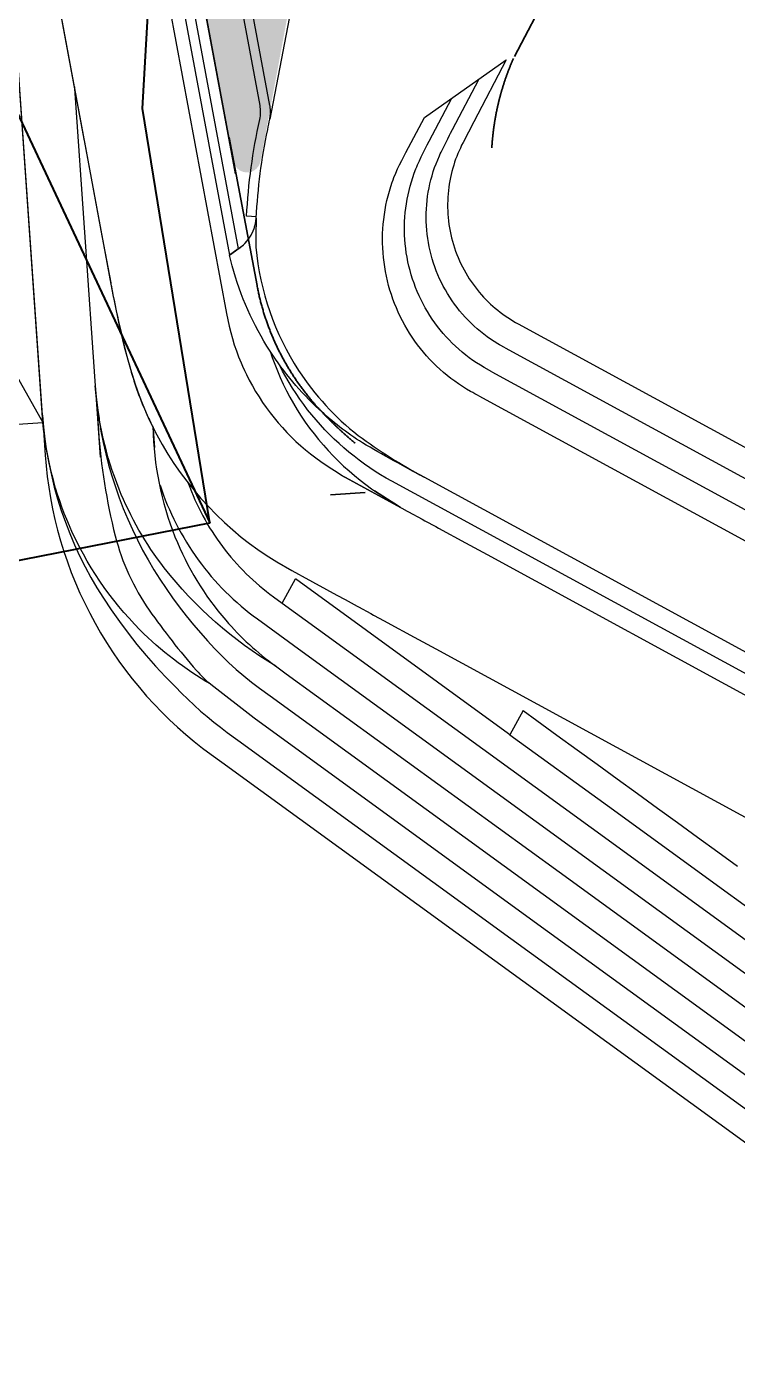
# Model space of a CAD drawing. Header units: millimetres. Extents: x 306 to 836129804, y -168137 to 818603917.
# Drawn here: x 834588780 to 834599305, y 817963741 to 817983465 of the extents above; entities that cross this region are included whole.
import ezdxf
from ezdxf.xclip import XClip

# ---------------------------------------------------------------- set-up
doc = ezdxf.new("R2010")
doc.units = ezdxf.units.MM
doc.header["$LTSCALE"] = 3
doc.header["$XCLIPFRAME"] = 0
doc.linetypes.add('ACAD_ISO03W100', pattern=[30, 12, -18])
doc.linetypes.add('Dash2', pattern=[6, 3, -3])
doc.layers.get('Defpoints').update_dxf_attribs({"color": 32})
doc.layers.add('_base', color=251, linetype='Continuous')
doc.layers.add('UAJ-90.5LAND', color=251, linetype='Continuous')
for name, color, linetype, lineweight in [('Eva-New', 1, 'ACAD_ISO03W100', 18), ('Hatch (HOR not under LTC submission)', 252, 'Continuous', 35), ('Hatch (LTC&CB)', 252, 'Continuous', 35), ('UAJ-21EXWA', 251, 'Continuous', 35)]:
    doc.layers.add(name, color=color, linetype=linetype, lineweight=lineweight)
doc.layers.get('UAJ-90.5LAND').off()

# ---------------------------------------------------------------- blocks, each defined once
blk = doc.blocks.new('SITE SLAB EDGE')
at = {"layer": 'UAJ-21EXWA'}
for p, q in [((303.5267609927105, -57571.65325411934), (1568.43671335862, -68571.32911240298)), ((-8023.949087268906, -73411.78360916709, 0.1232378654191656), (3937.172583570355, -73411.7075978351, 0.9826436994514296))]:
    blk.add_line(p, q, dxfattribs=at)
for points in [[(298.0390443436336, -57525.68241662169), (303.5412166945171, -57571.80851740027), (436.7439751259517, -58730.14314705515), (1568.43671335862, -68571.32911240298)], [(7531.469708285527, -64332.2720637889), (5811.290087322588, -67125.19255760574)]]:
    blk.add_lwpolyline(points, dxfattribs=at)
at = {"layer": 'UAJ-21EXWA', "elevation": 0.1231179991287398}
blk.add_lwpolyline([(1508.365942426026, -68027.04734760063), (1768.847687680507, -70243.96015646582, 0.1413715730991487), (2566.348154880572, -72141.62770980899, 0.06689547305022044), (3670.900221369229, -73188.25902199856), (5241.117723618168, -74505.94314712053)], format="xyb", dxfattribs=at)
at = {"layer": 'UAJ-21EXWA'}
blk.add_arc((9177.202058135299, -68940.47175963299, 0.6157336159629869), 3828.868957728658, 152.2014320681611, 224.1503146032889, dxfattribs=at)
blk = doc.blocks.new('p32 uns')
at = {"linetype": 'Dash2', "lineweight": 13, "rotation": 4.000000000000001}
blk.add_blockref('SITE SLAB EDGE', (461907.9564732313, -261484.3400754929), dxfattribs=at)
blk = doc.blocks.new('GBP-P32-L00')
at = {"layer": 'UAJ-90.5LAND'}
blk.add_blockref('p32 uns', (834123619.6366563, 818311064.1160116), dxfattribs=at)
blk = doc.blocks.new('3A35X-MAGP-P-LD-00-0')
at = {"layer": '_base'}
for p, q in [((834585750.652809, 817983389.5326514, -1.228861276956185e-05), (834589021.141427, 817977603.7262237, -1.228861276956185e-05)), ((834583181.3625711, 817977195.4825542, -1.033533705914932e-06), (834589021.1414272, 817977603.7262238, -1.228861276956185e-05))]:
    blk.add_line(p, q, dxfattribs=at)
for points in [[(834591783.5735116, 817980082.2253003), (834591928.23176, 817980184.1910403, 0.04471725333651318), (834592011.4460499, 817980254.7613815, 0.06650079320827533), (834592104.6915565, 817980378.636483, 0.07123286827723115), (834592167.0155747, 817980539.2174459, 0.03848994526839398), (834592180.9467443, 817980630.7424377, -0.04013100211479748), (834592350.8948174, 817981940.6873479, -0.0031101165554704), (834592380.805786, 817982096.0953491, 0.08319405878780492), (834592386.2088763, 817982274.0277658, -0.001175287422186575), (834592382.8120791, 817982299.3592728), (834589787.9350833, 817996217.8215426, 0.04084783250147962), (834589233.0335257, 817998152.9967325), (834588859.8553, 817999185.2260199, -0.0205969728110917), (834588422.2292893, 818000535.7778711, -0.03996170129615863), (834588213.0684955, 818001653.0464637, -0.007154162740676726), (834588156.891641, 818002376.8978037), (834586791.6157055, 818021906.5994003), (834586592.1019949, 818021892.6612895), (834588135.5106741, 817999814.8448011, 0.02585367869501859), (834588239.9286013, 817999053.709157, 0.001642021958991318), (834588349.8605613, 817998461.4832885), (834588758.1866809, 817996281.7002935), (834588804.3629512, 817996035.1959748), (834591783.5735116, 817980082.2253003)], [(834588368.2189186, 817986940.4817483, -0.9182751375530501), (834588663.6868153, 817986988.2341627), (834589919.4914539, 817980236.7154179), (834590028.5473477, 817979652.2515898, 0.02038524434785901), (834590317.69593, 817978390.2693421, 0.04200417323549354), (834590565.3686866, 817977711.6797907, 0.005085078077808332), (834590651.6719697, 817977530.2880303, 0.08972283192387229), (834590977.126549, 817975908.0870109, 0.08367295473808026), (834591729.3244147, 817974674.024722, 0.05798630618851749), (834592468.7072306, 817973994.6767188, -0.09072852922809399), (834590817.3178034, 817975448.9356046, -0.06752748464473286), (834590149.6371163, 817976615.8398353, -0.07833501862565084), (834589796.0594766, 817978144.3136114), (834589841.872923, 817977488.971401, 0.04451841897092062), (834590092.735336, 817975922.2557853, 0.09084629211670622), (834590595.211498, 817974823.5758309, 0.02701785271706977), (834591295.1606554, 817973929.4121199, 0.04386407185811311), (834591507.0953501, 817973725.9769187, -0.0654189006193361), (834590457.6937891, 817974532.0847476, -0.09355496269051333), (834589413.8210305, 817976072.2964566, -0.07983282248756625), (834589022.2877288, 817977603.8065995), (834588368.5510167, 817986938.7594199)], [(834591783.7554574, 817980081.4402701, 0.0129456451375422), (834591980.5672632, 817980225.6237094, 0.06853431634470775), (834592086.4690843, 817980349.0401075, 0.05792126648172349), (834592147.7137542, 817980473.3145667, 0.06848611924670811), (834592180.9467443, 817980630.7424377, 0.01278389695482433), (834592174.9183397, 817980197.3847092, 0.1227327738985438), (834592808.3540267, 817978372.8064119, 0.08278772504585899), (834593689.7645037, 817977410.6167837, 0.03289188957056353), (834594668.2579044, 817976790.4778616, -0.01036274050217939), (834593752.3453001, 817977301.3635705, -0.04501322485915445), (834593108.5352657, 817977797.412842, -0.06199752544846383), (834592385.8572894, 817978658.8893104, -0.07715660372153003), (834591823.7735872, 817979923.3979084, -0.01088559325452675), (834591783.7243583, 817980081.4174873, -0.1183663479241536)]]:
    blk.add_lwpolyline(points, format="xyb", close=True, dxfattribs=at)
for points in [[(834588218.5197291, 817999177.8922076), (834588361.5908185, 817999206.6326978), (834591911.7106467, 817980172.5457476), (834591783.6644838, 817980081.8327826)], [(834593342.1947384, 817987112.662622), (834592380.8834151, 817982096.5004207)], [(834588187.6467845, 817989526.5188773), (834589628.2525961, 817981798.8827108), (834589636.6074421, 817981754.0681305), (834589895.6265578, 817980364.7750051), (834589899.8059845, 817980342.3696433), (834590025.0377748, 817979670.1527649), (834590029.2336087, 817979647.6672894), (834590031.328493, 817979636.4446877), (834590063.0191886, 817979467.223486), (834590065.1683663, 817979455.8138044), (834590154.3408747, 817979015.4670041), (834590225.1975183, 817978723.5355927), (834590317.6959295, 817978390.269342), (834590387.3905435, 817978168.046295), (834590445.7927293, 817978002.3882725), (834590500.9271591, 817977861.4702854), (834590565.937756, 817977710.4320824), (834590635.7622548, 817977562.3229219), (834590710.1820521, 817977417.171162), (834590789.2923132, 817977274.5879126), (834590873.1380696, 817977134.5419997), (834590961.6848934, 817976997.1891869), (834591054.8603816, 817976862.7341988), (834591152.5138743, 817976731.4368078), (834591254.5613759, 817976603.4357792), (834591360.9133986, 817976478.8912351), (834591471.0780252, 817976358.2957447), (834591584.8463602, 817976241.7055677), (834591711.8267628, 817976120.0346531), (834591832.9472537, 817976011.458646), (834591958.8017106, 817975905.9617091), (834592078.554186, 817975812.2774909), (834592202.3707666, 817975722.0465176), (834592327.5649464, 817975637.1827955), (834592485.5401485, 817975537.6230861), (834592706.521252, 817975408.9230726), (834592959.5424917, 817975270.6890911), (834592969.7292975, 817975265.2199173), (834593059.9947057, 817975216.7946202), (834593069.8623811, 817975211.4943948), (834593375.4596373, 817975045.596431), (834593395.3964548, 817975034.7042617), (834593475.4404329, 817974990.9659506), (834593495.5279375, 817974979.9932323), (834593676.6658541, 817974881.2520357), (834593696.7546436, 817974870.3195392), (834593877.1968539, 817974772.1901894), (834593917.1772947, 817974750.4495264), (834594077.1447568, 817974663.4197433), (834594117.149029, 817974641.6473111), (834594517.5188259, 817974423.6922814), (834594837.8303511, 817974249.3501698), (834607329.9689547, 817967450.0323187)], [(834589013.6669291, 817977710.6458018), (834588368.4303826, 817986940.4850405)], [(834590894.97261, 817983749.2612534), (834591740.1416664, 817979215.1283385), (834591758.0579935, 817979121.5834085), (834591778.5904917, 817979028.5640475), (834591801.7237362, 817978936.1454107), (834591827.440033, 817978844.4017973), (834591855.7195467, 817978753.4068661), (834591886.5403453, 817978663.2333436), (834591919.8784194, 817978573.9532504), (834591955.7077066, 817978485.6377369), (834591977.3549566, 817978435.4832196), (834592005.4227014, 817978373.5473331), (834592034.725494, 817978312.181015), (834592077.8519479, 817978227.1775097), (834592123.3454734, 817978143.4141686), (834592171.1751337, 817978060.9491862), (834592221.2884132, 817977979.8725796), (834592273.6551487, 817977900.2317929), (834592328.2451795, 817977822.0742706), (834592385.0214227, 817977745.4565285), (834592443.9117017, 817977670.4764857), (834592504.8805991, 817977597.1778362), (834592567.8926978, 817977525.6042733), (834592632.8859807, 817977455.8272606), (834592699.795236, 817977387.9153777), (834592768.5802647, 817977321.9079783), (834592839.2008673, 817977257.8444148), (834592911.57991, 817977195.7948167), (834592985.6668938, 817977135.8015062), (834593061.4029131, 817977077.9117006), (834593138.7277077, 817977022.1709266), (834593217.5797205, 817976968.6229753), (834593297.8961271, 817976917.3098685), (834593377.2058814, 817976864.6469107), (834593457.2197924, 817976811.5163816), (834594314.8306103, 817976344.7286537), (834593932.8380083, 817976591.0565736)], [(834594673.678101, 817982119.3830267), (834595883.6147571, 817982972.2351427)], [(834595883.6147571, 817982972.2351427), (834595402.5947019, 817982053.3124852)], [(834589486.4856193, 817982572.6383177), (834589487.9770771, 817982551.3036287)], [(834589487.9770771, 817982551.3036287), (834589796.0594782, 817978144.313592)], [(834595864.2133495, 817978706.6993022), (834595783.1940147, 817978752.3184507), (834595756.18177, 817978768.3242053), (834595703.1374056, 817978801.3204124), (834595651.0785912, 817978835.8024172), (834595600.0306996, 817978871.7522755), (834595550.0290524, 817978909.1440886), (834595501.1141376, 817978947.9463183), (834595453.3264439, 817978988.1274261), (834595406.7031474, 817979029.6584179), (834595361.2811137, 817979072.5050077), (834595317.1003656, 817979116.6277189), (834595274.2009258, 817979161.9870749), (834595232.6119188, 817979208.5550383), (834595192.361399, 817979256.2983508), (834595153.487785, 817979305.1697044), (834595116.0294945, 817979355.1217909), (834595080.0109535, 817979406.1250901), (834595045.4535989, 817979458.1466995), (834595012.3913645, 817979511.1342382), (834594980.8581845, 817979565.0353246), (834594950.8781163, 817979619.810688), (834594922.4682639, 817979675.4249496), (834594895.6521316, 817979731.8315644), (834594870.4532236, 817979788.983988), (834594846.8942453, 817979846.8333585), (834594824.9931995, 817979905.3319733), (834594804.7665368, 817979964.4350268), (834594786.2307081, 817980024.0977135), (834594769.4031562, 817980084.2666128), (834594754.297361, 817980144.8891348), (834594740.9238287, 817980205.9217196), (834594729.2930655, 817980267.3208072), (834594719.4166627, 817980329.0318778), (834594711.3028123, 817980390.9988067), (834594704.9569219, 817980453.1756281), (834594700.384399, 817980515.5163758), (834594697.5906565, 817980577.9695672), (834594696.577619, 817980640.4809585), (834594697.3454615, 817980703.0004411), (834594699.8943592, 817980765.4779066), (834594704.2241853, 817980827.8651896), (834594710.3309809, 817980890.1122129), (834594718.2091731, 817980952.1660001), (834594727.8531892, 817981013.9735754), (834594739.2581403, 817981075.4894093), (834594752.4148619, 817981136.6666484), (834594767.3113686, 817981197.4503288), (834594783.9356743, 817981257.7854868), (834594802.2778722, 817981317.6283568), (834594822.3246238, 817981376.936452), (834594844.0587965, 817981435.6567259), (834594867.4632573, 817981493.7361325), (834594892.5111419, 817981551.1923294), (834594905.5830176, 817981579.4626911), (834594918.812084, 817981607.5793536), (834595015.153288, 817981802.7786784), (834595043.8304049, 817981857.7365607), (834595058.2201772, 817981885.0463988), (834595087.003395, 817981939.6669743), (834595477.9991529, 817982681.8694907)], [(834595670.4233457, 817978350.6565148), (834595555.6313803, 817978414.8745313), (834595498.8487909, 817978449.143255), (834595443.0728108, 817978484.9615285), (834595388.3350824, 817978522.3066051), (834595334.6533076, 817978561.1647863), (834595282.0706611, 817978601.5039312), (834595230.6303169, 817978643.2918993), (834595180.3723617, 817978686.4981122), (834595131.3341802, 817978731.0888282), (834595083.554894, 817978777.0271591), (834595037.0736238, 817978824.2762179), (834594991.9225105, 817978872.8059031), (834594948.1328312, 817978922.5810877), (834594905.7424144, 817978973.5573446), (834594864.7890869, 817979025.690248), (834594825.2986442, 817979078.9502159), (834594787.2953032, 817979133.3027489), (834594750.8145219, 817979188.6960443), (834594715.8917592, 817979245.0782992), (834594682.5522736, 817979302.4106643), (834594650.814279, 817979360.6582648), (834594620.7026682, 817979419.7752607), (834594592.2423341, 817979479.7158109), (834594565.4570886, 817979540.4333974), (834594540.3667737, 817979601.8807212), (834594516.9903262, 817979664.0107696), (834594495.3466846, 817979726.7765318), (834594475.4542874, 817979790.1284252), (834594457.3276447, 817979854.0176425), (834594440.9798017, 817979918.398332), (834594426.4238026, 817979983.2246406), (834594413.6734376, 817980048.4416248), (834594402.7388166, 817980113.9950536), (834594393.6274647, 817980179.8401474), (834594386.3469056, 817980245.932127), (834594380.9049691, 817980312.2166933), (834594377.306278, 817980378.6375568), (834594375.5535449, 817980445.1469537), (834594375.6494844, 817980511.697118), (834594377.5964345, 817980578.2384073), (834594381.3932189, 817980644.717801), (834594387.0372807, 817980711.0824684), (834594394.5260612, 817980777.2795787), (834594403.8570366, 817980843.2617017), (834594415.0238123, 817980908.9800919), (834594428.0180268, 817980974.379947), (834594442.8313183, 817981039.4064652), (834594459.4578387, 817981104.016864), (834594477.8870357, 817981168.1656036), (834594498.1034938, 817981231.7937453), (834594520.0917981, 817981294.8423494), (834594543.819428, 817981357.3967792), (834594556.3741295, 817981387.9705178), (834594569.2430817, 817981418.2429779), (834594595.7887744, 817981478.4300517), (834594623.3974874, 817981538.1676219), (834594666.7701072, 817981626.8602538), (834594696.9364876, 817981684.8373642), (834594712.1211733, 817981713.4859309), (834594742.5012401, 817981770.7912656), (834595078.3729001, 817982404.6416094)], [(834595476.6333416, 817977994.6137267), (834595416.6762935, 817978027.3114421), (834595386.1394752, 817978044.0315193), (834595355.0809909, 817978061.4248569), (834595294.5601757, 817978096.9660976), (834595235.0670301, 817978134.1206404), (834595176.639464, 817978172.8609347), (834595119.2775619, 817978213.1854838), (834595063.0271837, 817978255.061544), (834595007.9341892, 817978298.4563718), (834594954.0415756, 817978343.3378057), (834594901.3872463, 817978389.672648), (834594850.0094215, 817978437.4265994), (834594799.9463214, 817978486.565361), (834594751.2331017, 817978537.0567678), (834594703.9042631, 817978588.863824), (834594657.997043, 817978641.9449848), (834594613.5486785, 817978696.2587051), (834594570.5863345, 817978751.7753417), (834594529.1370066, 817978808.4587982), (834594489.2376786, 817978866.2578502), (834594450.9253337, 817978925.1212733), (834594414.2264305, 817978985.0106397), (834594379.1602932, 817979045.8915796), (834594345.7532037, 817979107.7189565), (834594314.031444, 817979170.4476335), (834594284.0199318, 817979234.0334361), (834594255.7403473, 817979298.4294686), (834594229.2141151, 817979363.5865128), (834594204.4626606, 817979429.4553499), (834594181.505418, 817979495.9902378), (834594160.3579278, 817979563.1461504), (834594141.0357734, 817979630.8749437), (834594123.5545384, 817979699.1284739), (834594107.9302113, 817979767.8513715), (834594094.1748198, 817979836.9913006), (834594082.2980059, 817979906.5046673), (834594072.3094112, 817979976.347878), (834594064.2192814, 817980046.4638183), (834594058.0349363, 817980116.7941551), (834594053.761628, 817980187.2934663), (834594051.4046087, 817980257.9163294), (834594050.9686826, 817980328.6116244), (834594052.4554564, 817980399.3233885), (834594055.8653873, 817980469.9989362), (834594061.1989326, 817980540.585582), (834594068.4559319, 817980611.0339935), (834594077.6327616, 817980681.2935348), (834594088.7246841, 817980751.309565), (834594101.7269621, 817980821.027443), (834594116.6378046, 817980890.4053707), (834594133.4494472, 817980959.3947552), (834594152.148191, 817981027.9307647), (834594172.7203376, 817981095.9485669), (834594195.1277127, 817981163.6012285), (834594198.0473031, 817981172.070459), (834594207.1652404, 817981196.4783442), (834594219.6740785, 817981228.9066019), (834594245.8978325, 817981293.216191), (834594273.7174977, 817981356.8542227), (834594303.1081795, 817981419.7734393), (834594334.0644714, 817981481.86254), (834594350.0425702, 817981511.9381673), (834594366.0221682, 817981541.9254627), (834594397.9990857, 817981601.9155566), (834594673.678101, 817982119.3830267)], [(834595402.5947019, 817982053.3124852), (834595242.2116761, 817981746.9227729), (834595222.2229714, 817981707.692069), (834595202.9381588, 817981667.6796), (834595184.3924296, 817981626.8993274), (834595166.6209147, 817981585.3670369), (834595149.6585772, 817981543.1003692), (834595133.5401037, 817981500.1188473), (834595118.2997897, 817981456.4438941), (834595103.9714211, 817981412.0988452), (834595090.5881531, 817981367.1089506), (834595078.1823857, 817981321.5013696), (834595066.7856386, 817981275.305157), (834595056.4284227, 817981228.5512389), (834595047.1401131, 817981181.2723792), (834595038.9488212, 817981133.5031364), (834595031.8812686, 817981085.2798105), (834595025.9626617, 817981036.6403786), (834595021.2165718, 817980987.6244228), (834595017.6648161, 817980938.2730453), (834595015.3273457, 817980888.6287758), (834595014.222138, 817980838.7354679), (834595014.3650963, 817980788.6381876), (834595015.7699575, 817980738.3830922), (834595018.4482058, 817980688.0173006), (834595022.4089992, 817980637.5887591), (834595027.6591022, 817980587.146096), (834595034.2028311, 817980536.7384742), (834595042.042011, 817980486.415437), (834595051.1759421, 817980436.2267505), (834595061.6013793, 817980386.2222422), (834595073.312525, 817980336.4516389), (834595086.3010334, 817980286.964404), (834595100.5560261, 817980237.8095728), (834595116.0641228, 817980189.0355922), (834595132.8094827, 817980140.6901612), (834595150.7738583, 817980092.8200759), (834595169.9366603, 817980045.4710777), (834595190.2750353, 817979998.6877103), (834595211.7639527, 817979952.5131804), (834595234.3763016, 817979906.9892262), (834595258.0829974, 817979862.1559972), (834595282.853097, 817979818.0519398), (834595308.6539199, 817979774.7136947), (834595335.4511781, 817979732.1760029), (834595363.2091094, 817979690.4716244), (834595391.8906163, 817979649.6312667), (834595421.4574076, 817979609.6835246), (834595451.8701442, 817979570.6548315), (834595483.0885831, 817979532.5694228), (834595515.0717257, 817979495.4493093), (834595547.7779616, 817979459.3142626), (834595581.1652148, 817979424.1818111), (834595615.1910834, 817979390.0672463), (834595649.8129803, 817979356.9836396), (834595684.9882671, 817979324.9418683), (834595720.6743833, 817979293.95065), (834595756.8289729, 817979264.0165865), (834595793.4100022, 817979235.1442155), (834595830.3758727, 817979207.3360672), (834595867.6855276, 817979180.5927302), (834595905.2985502, 817979154.9129208), (834595943.175257, 817979130.2935588), (834595981.2767812, 817979106.7298464), (834596019.5651497, 817979084.2153506), (834596058.0033535, 817979062.7420899), (834612642.9438765, 817970035.7492763)], [(834592386.0392997, 817978658.6079601), (834592417.8349645, 817978564.3363314), (834592454.5302765, 817978464.3875763), (834592494.0165255, 817978365.1030456), (834592536.2787923, 817978266.5979038), (834592581.2958864, 817978168.9870818), (834592629.0403283, 817978072.3848499), (834592679.4783678, 817977976.904393), (834592732.5700344, 817977882.6573802), (834592788.269225, 817977789.7535409), (834592846.5238262, 817977698.300246), (834592907.2758689, 817977608.4020978), (834592970.4617177, 817977520.1605339), (834593036.0122927, 817977433.6734464), (834593103.8533205, 817977349.0348203), (834593173.9056135, 817977266.3343935), (834593246.0853782, 817977185.6573412), (834593320.3045433, 817977107.083987), (834593396.4711114, 817977030.6895415), (834593474.4895298, 817976956.5438744), (834593554.2610728, 817976884.7113138), (834593635.6842394, 817976815.2504826), (834593718.6551594, 817976748.2141656), (834593803.068003, 817976683.6492121), (834593888.8153958, 817976621.5964717), (834593975.788829, 817976562.0907623), (834594063.8790703, 817976505.1608738), (834594152.9765649, 817976450.8296016), (834594242.9718275, 817976399.113811)], [(834595864.2133495, 817978706.6993022), (834611588.092091, 817970148.372749)], [(834603090.6551312, 817971887.4745744), (834594187.0149418, 817976733.6245852), (834594104.5256598, 817976779.794318), (834594022.7982796, 817976828.1143469), (834593941.9141672, 817976878.5696388), (834593861.9545405, 817976931.1411546), (834593783.0002285, 817976985.805826), (834593705.1314245, 817977042.5365481), (834593628.4274377, 817977101.3021923), (834593552.9664439, 817977162.0676349), (834593478.8252378, 817977224.7938058), (834593406.0789856, 817977289.4377543), (834593334.8009822, 817977355.9527348), (834593265.0624149, 817977424.2883095), (834593196.9321316, 817977494.3904679), (834593130.4764203, 817977566.2017664), (834593065.7587949, 817977639.6614804), (834593002.8397971, 817977714.705776), (834592941.776806, 817977791.2678924), (834592882.623865, 817977869.2783418), (834592825.4315219, 817977948.6651169), (834592770.2466866, 817978029.3539145), (834592717.112503, 817978111.2683642), (834592666.068242, 817978194.3302677), (834592617.1492085, 817978278.4598433), (834592570.3866708, 817978363.5759757), (834592525.8078054, 817978449.5964694), (834592517.8650331, 817978465.8752052)], [(834595670.4233456, 817978350.6565144), (834611144.2574111, 817969928.4255505)], [(834589796.0594782, 817978144.313592), (834589805.9210654, 817978024.1071423), (834589818.7512333, 817977903.5664324), (834589834.5822104, 817977782.7979369), (834589853.4412762, 817977661.9106058)], [(834589796.0594777, 817978144.3135918), (834589810.1804042, 817977976.1178719), (834589829.0524673, 817977807.9112034), (834589852.6902804, 817977639.89816), (834589881.0969803, 817977472.2848387), (834589914.2640878, 817977305.2780378), (834589952.171434, 817977139.0844208), (834589994.78716, 817976973.9096737), (834590042.0677876, 817976809.9576613), (834590093.9583591, 817976647.4295901), (834590150.3926524, 817976486.5231879), (834590211.2934592, 817976327.4319004), (834590276.5729334, 817976170.34412), (834590346.1330017, 817976015.4424468), (834590419.8658321, 817975862.9029905), (834590497.6543579, 817975712.894719), (834590579.3728515, 817975565.5788568), (834590663.9446756, 817975422.3598063), (834590752.431804, 817975281.0004215), (834590844.7694485, 817975141.6599101), (834590940.8842808, 817975004.4946399), (834591040.6946036, 817974869.6575693), (834591144.1105659, 817974737.29769), (834591251.0344248, 817974607.5594851), (834591361.3608478, 817974480.5824081)], [(834589796.0606833, 817978144.2963469), (834589829.8982033, 817977660.2647643)], [(834595476.6333416, 817977994.6137267), (834610846.9071833, 817969628.7486248)], [(834589013.6669284, 817977710.6458015), (834589054.9533234, 817977120.0611712)], [(834589022.2875069, 817977603.8065841), (834589013.6669291, 817977710.6458018)], [(834589013.6669284, 817977710.6458015), (834589028.9209647, 817977532.4361432), (834589049.8073993, 817977354.1672722), (834589076.3500684, 817977176.1088471), (834589108.5559108, 817976998.5331641), (834589146.4146955, 817976821.7138132), (834589189.8988785, 817976645.9243028), (834589238.963588, 817976471.4366685), (834589293.5467435, 817976298.5200803), (834589353.5693043, 817976127.4394636), (834589418.9356511, 817975958.4541475), (834589489.5340904, 817975791.8165565), (834589565.2374834, 817975627.7709583), (834589645.9039838, 817975466.5522807), (834589731.3778836, 817975308.3850102), (834589821.4905518, 817975153.4821836), (834589916.0614554, 817975002.0444772), (834590033.0650295, 817974826.2640938), (834590155.033963, 817974653.2665493), (834590281.862024, 817974483.2612194), (834590413.4313706, 817974316.4523174), (834590549.6128962, 817974153.0380925), (834590690.2666385, 817973993.2100548), (834590835.2422541, 817973837.1522323), (834590984.3795515, 817973685.0404661)], [(834589853.4413017, 817977661.9106073), (834589829.8982033, 817977660.2647643)], [(834589829.8982033, 817977660.2647643), (834589869.8649896, 817977088.5565833)], [(834590651.6975433, 817977530.2348733), (834590582.9521333, 817977673.1274071), (834590565.9377563, 817977710.4320828), (834590565.375091, 817977711.6802378)], [(834590652.2575392, 817977522.2243733), (834590651.6975433, 817977530.2348733)], [(834590654.2109016, 817977495.3253533), (834590652.2575392, 817977522.2243733)], [(834590654.1267008, 817977495.4867954), (834590654.2109016, 817977495.3253533)], [(834590654.1267008, 817977495.4867954), (834590672.4669093, 817977233.1377754)], [(834589054.9533234, 817977120.0611712), (834589068.1358142, 817976961.67553), (834589085.6165842, 817976802.8214073), (834589107.4456666, 817976643.6684607), (834589133.664394, 817976484.3905674), (834589164.3050214, 817976325.1652788), (834589199.3903922, 817976166.1732382), (834589238.9336462, 817976007.597565), (834589282.9379773, 817975849.6232096), (834589331.396441, 817975692.436282), (834589384.2918173, 817975536.2233624), (834589441.5965284, 817975381.1707937), (834589503.2726165, 817975227.4639658), (834589569.2717787, 817975075.286595), (834589639.5354633, 817974924.8200042), (834589713.9950268, 817974776.2424111), (834589792.5719478, 817974629.7282289), (834589875.1781005, 817974485.4473861), (834589961.7160834, 817974343.5646694), (834590052.0796016, 817974204.2390976), (834590146.1538993, 817974067.6233295), (834590243.8162394, 817973933.8631108), (834590344.9364231, 817973803.0967643), (834590449.3773507, 817973675.4547269), (834590556.9956131, 817973551.0591381), (834590667.642111, 817973430.0234792), (834590781.1626977, 817973312.4522693), (834590897.398838, 817973198.4408143), (834591016.1882777, 817973088.0750153), (834591137.3657207, 817972981.431233), (834591260.7635045, 817972878.5762079), (834591386.2122724, 817972779.5670353), (834591513.5416347, 817972684.4511958)], [(834593479.8470116, 817976798.8403229), (834593484.8835914, 817976795.9093161), (834593711.9559938, 817976671.9206507), (834593721.8512369, 817976666.6080148), (834593812.3557347, 817976618.0543579), (834593822.5680692, 817976612.569004), (834594137.9507314, 817976441.3695776), (834594158.0183258, 817976430.4059609), (834594237.9856539, 817976386.709528), (834594257.90405, 817976375.8291836), (834594417.0489289, 817976289.0615401), (834594436.9906754, 817976278.206388), (834594636.9200816, 817976169.4718064), (834594677.0345101, 817976147.6582836), (834594837.4108452, 817976060.4060607), (834594877.485574, 817976038.5952824), (834595277.8613806, 817975820.6369816), (834595598.1719984, 817975646.2953639), (834599839.0678283, 817973338.0277697)], [(834590755.9834336, 817976672.8164444), (834590780.5134064, 817976600.2009931), (834590806.5151824, 817976527.8663092), (834590833.9860829, 817976455.8563038), (834590862.9217082, 817976384.2149861), (834590893.3159225, 817976312.9863802), (834590925.1608465, 817976242.2144402), (834590958.4468513, 817976171.9429642), (834590993.1625605, 817976102.2155082), (834591029.294856, 817976033.0753), (834591066.8288893, 817975964.5651513), (834591105.7480971, 817975896.7273735), (834591146.0342228, 817975829.60369), (834591187.6673434, 817975763.2351533), (834591230.6259006, 817975697.6620622), (834591274.8867377, 817975632.9238797), (834591320.4251399, 817975569.0591558), (834591367.214881, 817975506.1054491), (834591415.2282733, 817975444.0992551), (834591464.4362223, 817975383.075934), (834591514.8082851, 817975323.0696455), (834591566.312733, 817975264.1132834), (834591618.9166182, 817975206.2384173), (834591672.5858412, 817975149.4752373), (834591727.2852243, 817975093.8525019), (834591782.9785857, 817975039.3974923), (834591839.6288173, 817974986.1359704), (834591897.1979628, 817974934.0921412), (834591955.6472989, 817974883.2886208), (834592014.9374167, 817974833.7464089), (834592075.0283048, 817974785.4848672), (834592135.8794334, 817974738.5217006), (834592197.4498364, 817974692.8729459)], [(834591173.7352034, 817976704.0825858), (834591196.5683746, 817976642.19263), (834591220.6022485, 817976580.5830493), (834591245.8322092, 817976519.2882332), (834591272.2536405, 817976458.342572), (834591299.8610578, 817976397.7804977), (834591328.645512, 817976337.6360682), (834591358.5971919, 817976277.9431133), (834591389.7062861, 817976218.7354627), (834591421.9620975, 817976160.0468351), (834591455.3505338, 817976101.909937), (834591489.8566889, 817976044.3570796), (834591525.4656574, 817975987.4205738), (834591562.1612949, 817975931.13221), (834591599.9251573, 817975875.5224524), (834591638.738437, 817975820.621497), (834591678.5807146, 817975766.458735), (834591719.4311875, 817975713.0633099), (834591761.2669829, 817975660.4626529), (834591804.0642208, 817975608.6833048), (834591847.7990221, 817975557.7518063), (834591892.4741102, 817975507.6634359), (834591938.0362495, 817975458.4733478), (834591984.4584816, 817975410.2048405), (834592031.712414, 817975362.8801359), (834592079.7101449, 817975316.5771321), (834592128.4795296, 817975271.2563679), (834592177.9904636, 817975226.9357542), (834592228.2128425, 817975183.6332012), (834592279.1475363, 817975141.3402581), (834592330.7322377, 817975100.0976638), (834592382.9349889, 817975059.9184954), (834592435.7238317, 817975020.8158303)], [(834610835.679323, 817967990.7253978), (834594668.2579044, 817976790.4778616)], [(834592565.5393649, 817974926.495547), (834592762.017582, 817975284.8063582)], [(834595936.7593104, 817972978.1287941), (834595936.5637493, 817972978.2708831), (834595917.9676191, 817972991.7823037), (834592762.017582, 817975284.8063582)], [(834592435.7238317, 817975020.8158303), (834592565.5393649, 817974926.495547)], [(834592565.5393649, 817974926.495547), (834593100.5838634, 817974537.747395)], [(834592197.4498364, 817974692.8729459), (834592862.3098682, 817974209.8045106)], [(834591361.3608477, 817974480.582408), (834591458.9732258, 817974366.817745), (834591560.0020914, 817974256.2731618), (834591664.2866062, 817974149.099303), (834591771.6573247, 817974045.4360542), (834591881.937094, 817973945.4119545), (834591994.9419969, 817973849.1436932), (834592110.4823325, 817973756.7357032), (834592228.3636205, 817973668.2798494)], [(834593100.5838634, 817974537.747395), (834597141.7137977, 817971601.5770377)], [(834592862.3098682, 817974209.8045106), (834596903.4398046, 817971273.6341561)], [(834592466.6376159, 817973996.2227339), (834592624.0358728, 817973881.8616261)], [(834592624.0358728, 817973881.8616261), (834596665.1658093, 817970945.6912715), (834603204.4188062, 817966194.4555794)], [(834592624.0358728, 817973881.8616261), (834596665.1658093, 817970945.6912715)], [(834590984.3795516, 817973685.0404663), (834591074.592632, 817973592.258584), (834591166.6276867, 817973501.8758745), (834591260.3919703, 817973413.9415789), (834591355.7912271, 817973328.5003073), (834591452.7299715, 817973245.5920035), (834591551.1117647, 817973165.2519248), (834591650.8394914, 817973087.5106465), (834591751.81563, 817973012.3940804)], [(834591507.0953516, 817973725.9769174), (834592147.4878823, 817973225.9758571)], [(834592228.3636205, 817973668.2798494), (834592385.7618775, 817973553.9187416)], [(834592385.7618775, 817973553.9187416), (834596426.8918139, 817970617.748387), (834602280.869114, 817966364.4145731)], [(834596132.1950881, 817973337.1967119), (834595936.7593104, 817972978.1287941)], [(834596132.1940328, 817973337.1972886), (834596336.5568355, 817973188.7131318)], [(834592147.4878823, 817973225.9758571), (834596188.6178187, 817970289.8055027)], [(834596336.5568355, 817973188.7131318), (834596634.0947719, 817972972.5305092)], [(834591751.81563, 817973012.3940804), (834591909.213887, 817972898.0329726)], [(834591909.213887, 817972898.0329726), (834595950.3438234, 817969961.8626181)], [(834595936.7593104, 817972978.1287941), (834597379.9877951, 817971929.5199251)], [(834596634.0947719, 817972972.5305092), (834596931.6326194, 817972756.3478723)], [(834591513.5416347, 817972684.4511958), (834591670.9398917, 817972570.0900881)], [(834596931.6326194, 817972756.3478723), (834597229.1704037, 817972540.1652912)], [(834591670.9398917, 817972570.0900881), (834595712.0698282, 817969633.9197336)], [(834597229.1704037, 817972540.1652912), (834597526.7081379, 817972323.9828135)], [(834597526.7081379, 817972323.9828135), (834597824.245829, 817972107.8004763)], [(834597824.245829, 817972107.8004763), (834598121.7836697, 817971891.618657)], [(834597379.9877951, 817971929.5199251), (834604797.2220342, 817966540.367973)], [(834598121.7836697, 817971891.618657), (834598419.3215249, 817971675.4371309)], [(834598419.3215249, 817971675.4371309), (834598716.8591669, 817971459.2555033)], [(834597141.7137977, 817971601.5770377), (834604462.5952116, 817966282.4322755)], [(834596903.4398046, 817971273.6341561), (834603539.0455402, 817966452.3912977)], [(834598716.8591669, 817971459.2555033), (834599014.3963679, 817971243.0733794)], [(834599014.3963679, 817971243.0733794), (834599304.9862831, 817971031.9376327)], [(834596665.1658093, 817970945.6912715), (834603204.4188063, 817966194.4555794)], [(834596188.6178187, 817970289.8055027), (834601946.2423463, 817966106.4788795)], [(834595950.3438234, 817969961.8626181), (834601022.6926544, 817966276.4378731)], [(834595712.0698282, 817969633.9197336), (834600688.0658864, 817966018.5021796)]]:
    blk.add_lwpolyline(points, dxfattribs=at)
blk.add_lwpolyline([(834592181.9289745, 817980647.2650032), (834592037.2251824, 817980656.2238349, -0.04123365237056339), (834592232.7508494, 817982091.3222808, 0.1068103241960722), (834592236.2386649, 817982297.801495), (834589687.4244972, 817995968.7700466), (834589828.3829976, 817995995.0329101)], format="xyb", dxfattribs=at)
blk = doc.blocks.new('opening')
at = {"layer": 'Defpoints', "lineweight": 40}
blk.add_line((834583413.9999999, 817993278.9999998), (834591493, 817976117.9999999), dxfattribs=at)
blk.add_polyline3d([(834583414, 817993279, 8260.999999999998), (834584025, 817984228, 8254), (834584714, 817974789, 8249), (834591493, 817976118, 8240), (834590494, 817982253, 8253), (834590610, 817984239, 8253), (834589070, 817989277, 8236), (834587807, 817993567, 8221), (834583414, 817993279, 8260.999999999998)], dxfattribs=at)

msp = doc.modelspace()

# ---------------------------------------------------------------- hatches: boundary and pattern name
at = {"layer": 'Eva-New', "linetype": 'Continuous', "ltscale": 0.01}
h = msp.add_hatch(dxfattribs=at)
h.set_pattern_fill('ANSI31', color=8, scale=350, angle=4)
h.set_pattern_definition([(49, (0, 0), (-838.6710210225554, 729.0455959657013), [])])
edge = h.paths.add_edge_path()
edge.add_arc((834611513.5385946, 818068145.3264505), 14099.99999968531, 55.19002574308559, 154.5596091027724)
edge.add_line((834598780.7776825, 818074202.2893481), (834595240.3911003, 818066761.4558462))
edge.add_arc((834589822.417787, 818069339.3552195), 6000.000000233124, 273.9989064334658, 334.5546563119141, ccw=False)
edge.add_line((834590240.8423903, 818063353.9629304), (834585554.5350056, 818063026.3542768))
edge.add_arc((834584989.6617913, 818071106.6338656), 8099.999998867221, 264.220048196886, 273.9989064322582, ccw=False)
edge.add_line((834584173.925572, 818063047.8142), (834580415.7397891, 818063428.2282544))
edge.add_arc((834579106.5335116, 818050494.3201492), 12999.99999816069, 84.2200481985661, 93.99077919798958)
edge.add_line((834578201.7864021, 818063462.7985727), (834574221.9197499, 818063185.1428037))
edge.add_arc((834573731.4752913, 818070170.6889209), 7002.741628984699, 184.518270925359, 274.0160585979712, ccw=False)
edge.add_arc((834553791.0620614, 818068592.8452796), 13000.0000005708, 4.527501078735133, 25.16518805878682)
edge.add_line((834565557.174624, 818074120.828201), (834563375.7160238, 818078763.9842684))
edge.add_arc((834569692.9588658, 818081779.3520507), 6999.999999030279, 186.261998653722, 205.5162346975632, ccw=False)
edge.add_line((834562734.724241, 818081015.8267443), (834561851.4163579, 818093822.5155479))
edge.add_arc((834568795.7761757, 818094576.8707228), 6985.211880096444, 103.79340942041148, 186.1996435070692, ccw=False)
edge.add_line((834567130.3497419, 818101360.6410463), (834607738.9713905, 818104323.6446342))
edge.add_arc((834606780.3295362, 818117304.0183489), 13015.72495013958, 274.223807264846, 392.8596289379157)
edge.add_arc((834623587.3262396, 818128173.8785237), 6999.999999836902, 183.9989136523716, 212.9539425140163, ccw=False)
edge.add_line((834616604.3686309, 818127685.7156067), (834614554.4666462, 818157541.1841724))
edge.add_line((834614554.4666462, 818157541.1841724), (834608569.0701823, 818157122.7809477))
edge.add_line((834608569.0701823, 818157122.7809477), (834610618.9763948, 818127267.2902491))
edge.add_arc((834623587.3262378, 818128173.8785231), 12999.99999806346, 183.9989136508734, 212.8579348742854)
edge.add_arc((834606785.1724918, 818117301.6086594), 7012.974383020965, -85.87050168941721, 32.994913872568816, ccw=False)
edge.add_line((834607290.1835088, 818110306.8410742), (834542916.4285616, 818105772.5570611))
edge.add_line((834542916.4285616, 818105772.5570611), (834543332.168679, 818099784.931535))
edge.add_line((834543332.168679, 818099784.931535), (834548339.9487058, 818100139.6961751))
edge.add_arc((834548849.6206386, 818093135.5706489), 7022.644791367745, 1.917894415990986, 94.16192873604791, ccw=False)
edge.add_line((834555868.3314306, 818093370.5997602), (834556822.6031799, 818079614.5109141))
edge.add_arc((834565030.3921052, 818080333.9384184), 8239.258156901009, 185.0092761133849, 211.2767633085009)
edge.add_line((834557988.549832, 818076056.3418531), (834560014.6381451, 818071842.7746612))
edge.add_arc((834553704.8687762, 818068780.019501), 7013.81912084653, -83.41200971856142, 25.89188562423311, ccw=False)
edge.add_line((834554509.5567249, 818061812.5137804), (834511331.2743995, 818058806.1397856))
edge.add_arc((834510845.0625758, 818065789.233517), 6999.999999933733, 141.8798806352492, 273.9829049167347, ccw=False)
edge.add_arc((834495100.3448526, 818078140.8887452), 13011.48484009153, 321.889271565979, 363.9966433354928)
edge.add_line((834508080.187521, 818079047.7636253), (834507303.147802, 818090245.0026575))
edge.add_arc((834514286.1054543, 818090733.1649512), 6999.999999943095, 94.21783473311712, 183.9989085377374, ccw=False)
edge.add_line((834513771.2650272, 818097714.206373), (834514324.2611847, 818097754.9889383))
edge.add_line((834514324.2611847, 818097754.9889383), (834515094.2032907, 818097812.2750338))
edge.add_arc((834515888.7804214, 818090839.1162039), 7018.283043878132, 4.391191596629085, 96.50069787772958, ccw=False)
edge.add_line((834522886.4615402, 818091376.4762715), (834523318.1003574, 818085091.4654405))
edge.add_line((834523318.1003574, 818085091.4654405), (834529307.3396509, 818085510.1591995))
edge.add_line((834529307.3396509, 818085510.1591995), (834528870.5492542, 818091758.2633296))
edge.add_arc((834535853.5069062, 818092246.4256233), 6999.999999586337, 93.99890853307471, 183.9989085379415, ccw=False)
edge.add_line((834535365.3446131, 818099229.3832753), (834540639.8020831, 818099596.5330453))
edge.add_line((834540639.8020831, 818099596.5330453), (834540220.7704337, 818105616.323317))
edge.add_line((834540220.7704337, 818105616.323317), (834513376.0995728, 818103738.6078113))
edge.add_arc((834514284.2614373, 818090770.3680685), 13000.00000003277, 94.00586599802176, 183.991117880833)
edge.add_line((834501315.7883602, 818089865.5443004), (834502093.999344, 818078618.6765761))
edge.add_arc((834495110.6965383, 818078135.4768907), 7000.000000828009, -66.13857842422561, 3.9581909098961887, ccw=False)
edge.add_arc((834495110.6965395, 818078135.4768903), 6999.999999981786, 273.99870041279297, 293.8614215680351, ccw=False)
edge.add_line((834495598.8334678, 818071152.5174648), (834484038.0252761, 818070344.3705096))
edge.add_arc((834484944.5652856, 818057376.0172908), 12999.99999985473, 3.998699986240524, 93.99870041178127, ccw=False)
edge.add_line((834497912.918511, 818058282.557204), (834498850.7850932, 818044866.0656179))
edge.add_arc((834505832.5325971, 818045382.0451274), 7000.788031506466, 153.5175844556254, 184.2267069343446, ccw=False)
edge.add_arc((834505831.7802428, 818045382.3021698), 7000.000000506094, 93.9907792036035, 153.5167215738451, ccw=False)
edge.add_line((834505344.6087215, 818052365.3290147), (834578107.7560652, 818057441.656797))
edge.add_arc((834579012.5031768, 818044473.1783768), 12999.99999509848, 84.22004763743712, 93.99077920788699, ccw=False)
edge.add_line((834580321.7095807, 818057407.0864662), (834583663.296837, 818057068.8416442))
edge.add_arc((834584972.5032473, 818070002.7497832), 13000.00004509936, 264.2200476312211, 273.9989064308502)
edge.add_line((834585879.0898904, 818057034.399779), (834609493.5669917, 818058685.2319609))
edge.add_arc((834609981.7373167, 818051702.1557314), 7000.118848462731, -19.364931974248975, 93.99890643048622, ccw=False)
edge.add_arc((834628850.3650681, 818045070.4409646), 13000.00000042529, 160.6350680240969, 183.9989064535735)
edge.add_line((834615882.0151088, 818044163.8543195), (834619634.348526, 817990488.2644923))
edge.add_arc((834610656.2600935, 817989860.627584), 8999.999999519287, -86.01194112060227, 3.998906454734822, ccw=False)
edge.add_line((834611282.1972058, 817980882.4204844), (834602812.2813497, 817980291.9201078))
edge.add_line((834602812.2813497, 817980291.9201078), (834603230.7061716, 817974306.527834))
edge.add_line((834603230.7061716, 817974306.527834), (834611717.6719617, 817974898.2168859))
edge.add_arc((834612343.6090722, 817965920.0097858), 8999.999999977357, 3.8734655887747067, 93.98805886777768, ccw=False)
edge.add_line((834621323.0501077, 817966527.9889727), (834621688.4984579, 817961112.7419763))
edge.add_line((834621688.4984579, 817961112.7419763), (834627673.3989117, 817961529.9934386))
edge.add_line((834627673.3989117, 817961529.9934386), (834621867.801321, 818044576.6440177))
edge.add_arc((834628850.6858916, 818045064.8011855), 6999.926738671702, 160.627157224399, 183.9989083996896, ccw=False)
edge.add_arc((834609980.9204334, 818051699.8431354), 13002.36888268257, 340.6271572335476, 454.0111039654658)
edge.add_line((834609071.4073162, 818064670.3628802), (834607456.5171404, 818064557.3573512))
edge.add_arc((834607170.3486158, 818068550.9500543), 4003.832551789663, 155.6211224779758, 274.0986331619272, ccw=False)
edge.add_line((834603523.5142193, 818070203.6066998), (834604195.8682836, 818071618.3222857))
edge.add_arc((834611513.5386757, 818068145.3264558), 8100.000000027051, 54.14039305783359, 154.6107958035704, ccw=False)
edge.add_arc((834623873.9558088, 818085245.9413723), 13000.02232763516, 234.1403928659832, 234.163197705768)
edge.add_line((834616262.7220054, 818074706.9802988), (834619562.6153525, 818079722.129262))
at = {"layer": 'Hatch (HOR not under LTC submission)'}
h = msp.add_hatch(color=256, dxfattribs=at)
h.dxf.hatch_style = 1
edge = h.paths.add_edge_path()
edge.add_arc((834590339.6164296, 817998686.0582082), 2003.438345534988, 201.7038751078427, 217.0889904304918)
edge.add_arc((834602099.039935, 818008733.3949264), 17467.4351347733, 220.1185788479594, 225.0050549604728)
edge.add_line((834589748.7878551, 817996380.9634349), (834590461.5219328, 817995637.3004347))
edge.add_arc((834589739.5612631, 817994945.366118), 1000.000153688356, 10.550742042265995, 43.78341407250218, ccw=False)
edge.add_line((834590722.6545455, 817995128.472386), (834590969.7100905, 817993803.2169217))
edge.add_line((834590969.7100905, 817993803.2169217), (834591721.9193544, 817989768.2156523))
edge.add_line((834591721.9193544, 817989768.2156523), (834592721.1841693, 817984407.9588873))
edge.add_arc((834591738.1204007, 817984224.6950848), 999.9999972504296, -10.84769461490879, 10.559925136733284, ccw=False)
edge.add_line((834592720.2513269, 817984036.4961523), (834592243.5023094, 817981477.7257885))
edge.add_arc((834592043.3300793, 817981508.6559224), 202.5477595493879, 198.0817271838079, 351.21625962932745, ccw=False)
edge.add_line((834591850.7851886, 817981445.790511), (834589925.7395916, 817991763.4575027))
edge.add_arc((834583253.2223442, 817990819.4121786), 6738.969356755833, 8.052909132795119, 16.69080827840126)
edge.add_arc((834584426.2392504, 817991163.6504033), 5516.510388101844, 16.76521029113444, 31.77324723351895)
edge.add_arc((834591845.8174837, 817996171.5337818), 3445.982024126212, 184.4870517127942, 217.6118884400421, ccw=False)
edge.add_line((834588410.3972591, 817995901.9415128), (834588268.6180055, 817997930.5071417))
edge.add_line((834588268.6180055, 817997930.5071417), (834588478.1930791, 817997945.1620549))
edge.add_line((834588478.1930791, 817997945.1620549), (834588478.2067124, 817997945.1674814))

# ---------------------------------------------------------------- block references
at = {"ltscale": 0.5}
msp.add_blockref('3A35X-MAGP-P-LD-00-0', (0, 0), dxfattribs=at)
at = {"layer": 'Defpoints', "linetype": 'Continuous'}
msp.add_blockref('opening', (0, 0), dxfattribs=at)
at = {"layer": 'Hatch (LTC&CB)'}
ref = msp.add_blockref('GBP-P32-L00', (0.003082275390625, -0.04408204555511475), dxfattribs=at)
XClip(ref).set_block_clipping_path([(834584093.892806, 818043064.0358013), (834582840.9002086, 818057304.8300507), (834606839.8282676, 818059135.0800325), (834616411.1617992, 818059804.18965), (834621698.814561, 817983619.2012264), (834592783.8532866, 817981454.8174279), (834593965.1606803, 817975736.7136446), (834590918.9048864, 817979266.0163008), (834589318.0556709, 817987259.1379421), (834588974.9617476, 817989748.3735298), (834587823.4821799, 817989701.579548), (834587362.0723312, 818001496.6813973), (834585850.4212221, 818017925.3879008)])

doc.saveas('drawing.dxf')
